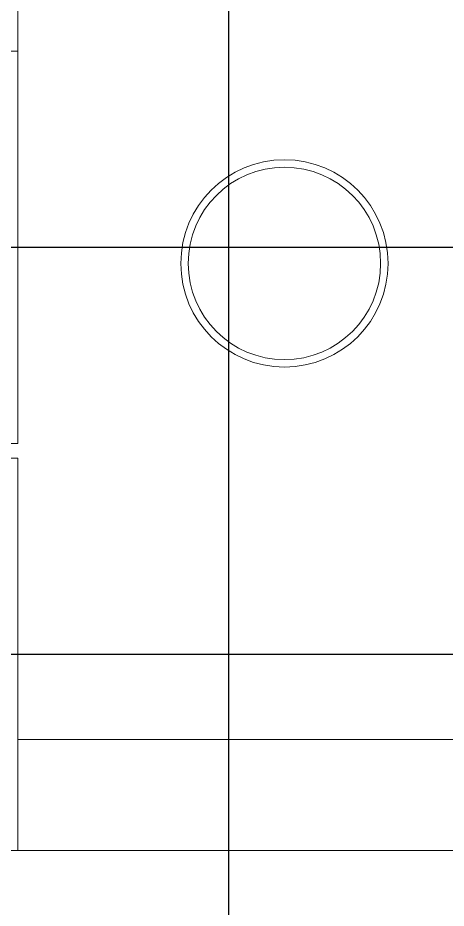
# Model space of a CAD drawing. Header units: metres. Extents: x -18745 to 220762, y -1579758 to -1356048.
# Drawn here: x 108078 to 108657, y -1426781 to -1425578 of the extents above; entities that cross this region are included whole.
import ezdxf

# ---------------------------------------------------------------- set-up
doc = ezdxf.new("R2010")
doc.units = ezdxf.units.M
doc.layers.get('0').update_dxf_attribs({"lineweight": 0})
doc.layers.add('A-100 - Copy$0$axes', color=8, linetype='Continuous')
for name, color, linetype, lineweight in [('A-100 - Copy$0$Medical Equipment and Furniture', 8, 'Continuous', 0), ('A-100 - Copy$0$Structure', 8, 'Continuous', 9), ('A-100 - Copy$0$Walls', 8, 'Continuous', 0)]:
    doc.layers.add(name, color=color, linetype=linetype, lineweight=lineweight)

# ---------------------------------------------------------------- blocks, each defined once
blk = doc.blocks.new('A-100 - Copy$0$WM00001-P')
for radius in [0.14, 0.13]:
    blk.add_circle((0, 0), radius)
blk = doc.blocks.new('A-100 - Copy')
at = {"layer": 'A-100 - Copy$0$axes'}
for p, q in [((108363.3, -1477297.4, 0), (108363.3, -1366691.8, 0)), ((178940.3, -1425887.7, 2.4), (96042.2, -1425887.7, 2.4)), ((178940.3, -1426437.7, 2.4), (96049.7, -1426437.7, 2.4))]:
    blk.add_line(p, q, dxfattribs=at)
at = {"layer": 'A-100 - Copy$0$Structure', "elevation": 0}
for points in [[(107548.3, -1426152.7), (108078.3, -1426152.7), (108078.3, -1425622.7), (107548.3, -1425622.7)], [(107548.3, -1426702.7), (108078.3, -1426702.7), (108078.3, -1426172.7), (107548.3, -1426172.7)]]:
    blk.add_lwpolyline(points, close=True, dxfattribs=at)
at = {"layer": 'A-100 - Copy$0$Walls'}
for p, q in [((108078.3, -1426552.7, 2.4), (112616.9, -1426552.7, 2.4)), ((108068.3, -1426702.7, 2.4), (112866.9, -1426703.5, 2.4))]:
    blk.add_line(p, q, dxfattribs=at)
at = {"layer": 'A-100 - Copy$0$Walls', "elevation": 0}
blk.add_lwpolyline([(108078.3, -1422691.4), (108078.3, -1425622.7)], dxfattribs=at)
at = {"layer": 'A-100 - Copy$0$Medical Equipment and Furniture', "extrusion": (8.17011e-07, -7.77426e-06, 1), "xscale": -1000.000000000005, "yscale": 1000.000000000005, "zscale": 1000.000000000004, "rotation": 77.99858923583352}
blk.add_blockref('A-100 - Copy$0$WM00001-P', (108438.5, -1425909.4, 13.5), dxfattribs=at)

msp = doc.modelspace()

# ---------------------------------------------------------------- block references
msp.add_blockref('A-100 - Copy', (0, 0))

doc.saveas('drawing.dxf')
